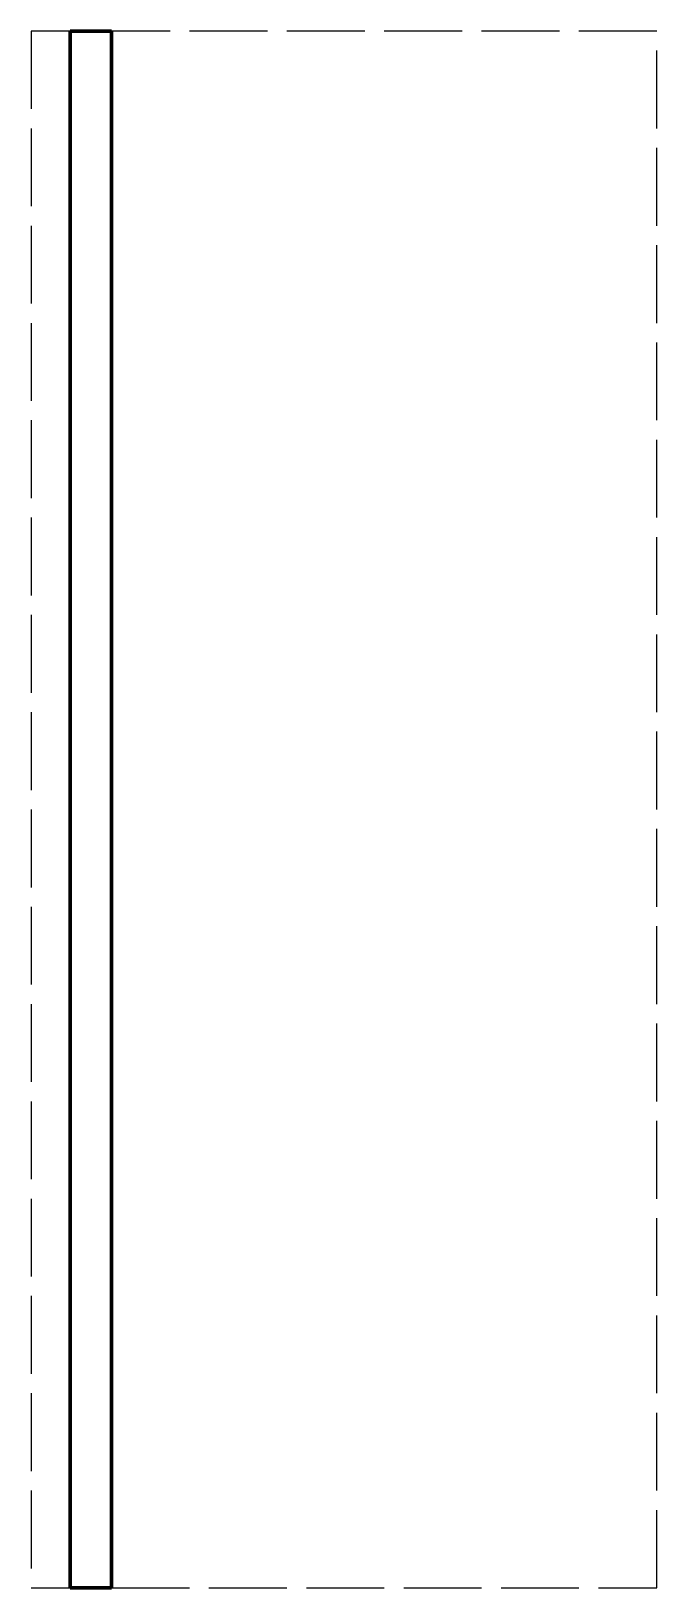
# Model space of a CAD drawing. Header units: millimetres. Extents: x 0 to 936, y 0 to 420.
# Drawn here: x 218.5 to 242.6, y 260 to 320 of the extents above; entities that cross this region are included whole.
import ezdxf

# ---------------------------------------------------------------- set-up
doc = ezdxf.new("R2010")
doc.units = ezdxf.units.MM
doc.linetypes.add('ACAD_ISO02W100', pattern=[15, 12, -3])
doc.layers.add('KeepOutLayer', color=6, linetype='Continuous')

msp = doc.modelspace()

# ---------------------------------------------------------------- linework, layer by layer
at = {"linetype": 'ACAD_ISO02W100', "ltscale": 0.25}
for p, q in [((220, 320), (218.5, 320)), ((218.5, 320), (218.5, 260)), ((242.6, 320), (221.6, 320)), ((242.6, 260), (242.6, 320)), ((218.5, 260), (220, 260)), ((221.6, 260), (242.6, 260))]:
    msp.add_line(p, q, dxfattribs=at)
at = {"layer": 'KeepOutLayer', "lineweight": 70}
for p, q in [((220, 260), (220, 320)), ((220, 320), (221.6, 320)), ((221.6, 260), (221.6, 320)), ((220, 260), (221.6, 260))]:
    msp.add_line(p, q, dxfattribs=at)

doc.saveas('drawing.dxf')
